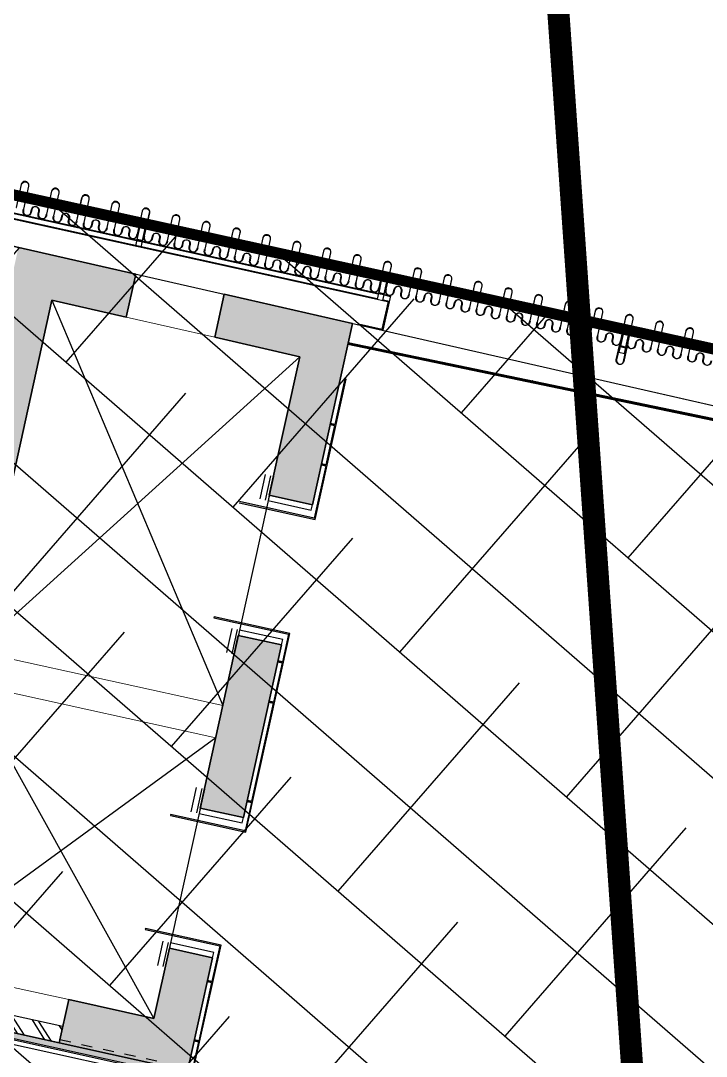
# Model space of a CAD drawing. Header units: millimetres. Extents: x 50357 to 985146, y 723188 to 1803594.
# Drawn here: x 834392.43 to 834398.63, y 820141.2 to 820150.57 of the extents above; entities that cross this region are included whole.
import ezdxf
from ezdxf.xclip import XClip

# ---------------------------------------------------------------- set-up
doc = ezdxf.new("R2010")
doc.units = ezdxf.units.MM
doc.header["$LTSCALE"] = 3
doc.header["$MEASUREMENT"] = 0
for name, pattern in [('DASHED', [19.05, 12.7, -6.35]), ('DASHED2', [0.375, 0.25, -0.125]), ('Grid Line', [22.225, 12.7, -3.175, 3.175, -3.175]), ('XXASB-PIW-ARC-DWG-1012-MWP-XXXX-WS3-XC$0$XXXXX-PIW-P-ASB_P34_DECK_ARC-XXX$0$Member Hidden', [4.5, 2.5, -2])]:
    doc.linetypes.add(name, pattern=pattern)
doc.layers.add('-Excluded area line', color=7, linetype='DASHED2', lineweight=40)
for name, color, linetype in [('-Section line', 7, 'Continuous'), ('00_Xref', 7, 'Continuous'), ('_ANCILIARY HATCH', 252, 'Continuous')]:
    doc.layers.add(name, color=color, linetype=linetype)
for name, color, linetype, lineweight, true_color in [('-Surrender Hatch in Pink', 7, 'Continuous', 40, 0xffc2c2), ('-Surrender line', 7, 'Continuous', 40, 0xff7575), ('XXASB-PIW-ARC-DWG-1012-MWP-XXXX-WS3-XC$0$XXXXX-PIW-P-ASB_P34_DECK_ARC-XXX$0$ADS060', 7, 'Continuous', 25, 0x6e6e6e), ('XXASB-PIW-ARC-DWG-1012-MWP-XXXX-WS3-XC$0$XXXXX-PIW-P-ASB_P34_DECK_ARC-XXX$0$ADS230_O', 7, 'Continuous', 25, 0x6e6e6e), ('XXASB-PIW-ARC-DWG-1012-MWP-XXXX-WS3-XC$0$XXXXX-PIW-P-ASB_P34_DECK_ARC-XXX$0$ADS280__', 7, 'Continuous', 13, 0x6e6e6e), ('XXASB-PIW-ARC-DWG-1012-MWP-XXXX-WS3-XC$0$XXXXX-PIW-P-ASB_P34_DECK_ARC-XXX$0$ADS280_BConcrete', 7, 'Continuous', 13, 0x6e6e6e), ('XXASB-PIW-ARC-DWG-1012-MWP-XXXX-WS3-XC$0$XXXXX-PIW-P-ASB_P34_DECK_ARC-XXX$0$ADS280_S', 7, 'Continuous', 35, 0x6e6e6e), ('XXASB-PIW-ARC-DWG-1012-MWP-XXXX-WS3-XC$0$XXXXX-PIW-P-ASB_P34_DECK_ARC-XXX$0$I-WALL', 7, 'Continuous', 25, 0x6e6e6e)]:
    doc.layers.add(name, color=color, linetype=linetype, lineweight=lineweight, true_color=true_color)
for name, color, linetype, true_color in [('WKD071__', 7, 'Continuous', 0x6e6e6e), ('XXASB-PIW-ARC-DWG-1012-MWP-XXXX-WS3-XC$0$XXXXX-PIW-P-ASB_P34_DECK_ARC-XXX$0$A-ALUM_CLADD', 7, 'Continuous', 0x6e6e6e), ('XXASB-PIW-ARC-DWG-1012-MWP-XXXX-WS3-XC$0$XXXXX-PIW-P-ASB_P34_DECK_ARC-XXX$0$A-ALUM_CLADD_S', 7, 'Continuous', 0x6e6e6e), ('XXASB-PIW-ARC-DWG-1012-MWP-XXXX-WS3-XC$0$XXXXX-PIW-P-ASB_P34_DECK_ARC-XXX$0$A-FLOR-HRAL', 7, 'Continuous', 0x6e6e6e), ('XXASB-PIW-ARC-DWG-1012-MWP-XXXX-WS3-XC$0$XXXXX-PIW-P-ASB_P34_DECK_ARC-XXX$0$A-GENM', 7, 'Continuous', 0x6e6e6e), ('XXASB-PIW-ARC-DWG-1012-MWP-XXXX-WS3-XC$0$XXXXX-PIW-P-ASB_P34_DECK_ARC-XXX$0$A-WALL', 7, 'Continuous', 0x6e6e6e), ('XXASB-PIW-ARC-DWG-1012-MWP-XXXX-WS3-XC$0$XXXXX-PIW-P-ASB_P34_DECK_ARC-XXX$0$ADS060_1', 7, 'Continuous', 0x6e6e6e), ('XXASB-PIW-ARC-DWG-1012-MWP-XXXX-WS3-XC$0$XXXXX-PIW-P-ASB_P34_DECK_ARC-XXX$0$ADS280_R', 7, 'XXASB-PIW-ARC-DWG-1012-MWP-XXXX-WS3-XC$0$XXXXX-PIW-P-ASB_P34_DECK_ARC-XXX$0$Member Hidden', 0x6e6e6e)]:
    doc.layers.add(name, color=color, linetype=linetype, true_color=true_color)

# ---------------------------------------------------------------- blocks, each defined once
blk = doc.blocks.new('x-baseplan')
blk.add_lwpolyline([(834550.5505, 818213.8099), (834557.1707, 818119.1058), (834549.7388, 818118.5863), (834547.9798, 818143.7498), (834547.5808, 818143.722), (834547.5407, 818144.2956), (834539.9643, 818143.7659), (834540.0207, 818142.9597), (834532.4541, 818142.4509), (834523.9731, 818144.3196), (834526.2542, 818154.6723), (834539.4112, 818151.6754), (834539.6457, 818148.3218), (834547.2222, 818148.8514), (834547.1833, 818149.4081), (834547.5823, 818149.436), (834542.9962, 818215.0413), (834543.2207, 818215.057), (834550.326, 818213.7942), (834550.5505, 818213.8099)])
blk = doc.blocks.new('XXASB-PIW-ARC-DWG-1012-MWP-XXXX-WS3-XC$0$XXXXX-PIW-P-ASB_P34_DECK_ARC-XXX$0$LFT_door_para - Lift Door 2200H x 1100W CLEAR-2646284-P34 STAIR AND LIFT TOWER AT BRIDGE DECK LEVEL')
at = {"layer": 'XXASB-PIW-ARC-DWG-1012-MWP-XXXX-WS3-XC$0$XXXXX-PIW-P-ASB_P34_DECK_ARC-XXX$0$A-GENM'}
for p, q in [((-446.1, 200), (-446.1, -200)), ((-396.1, 200), (-446.1, 200)), ((-396.1, -200), (-396.1, 200)), ((853.9, 200), (803.9, 200)), ((803.9, 200), (803.9, -200)), ((853.9, -200), (853.9, 200)), ((-621.1, -200), (1028.9, -200)), ((-396.1, -222.5), (-621.1, -222.5)), ((-396.1, -272.5), (-621.1, -272.5)), ((-446.1, -200), (-396.1, -200)), ((803.9, -200), (853.9, -200)), ((803.9, -222.5), (1028.9, -222.5)), ((803.9, -272.5), (1028.9, -272.5))]:
    blk.add_line(p, q, dxfattribs=at)
blk = doc.blocks.new('XXASB-PIW-ARC-DWG-1012-MWP-XXXX-WS3-XC$0$XXXXX-PIW-P-ASB_P34_DECK_ARC-XXX$0$Railing - Sabco_Joint-V1-P34 STAIR AND LIFT TOWER AT BRIDGE DECK LEVEL')
at = {"layer": 'XXASB-PIW-ARC-DWG-1012-MWP-XXXX-WS3-XC$0$XXXXX-PIW-P-ASB_P34_DECK_ARC-XXX$0$A-FLOR-HRAL'}
for p, q in [((-8.8, 0.5), (-7.8, 0.5)), ((-8.8, 0.5), (-8.8, -0.5)), ((-7.8, 0.5), (-1.5, 0.5)), ((-7.8, -0.5), (-7.8, 0.5)), ((-1.5, -0.5), (-1.5, 0.5)), ((1.5, 0.5), (7.8, 0.5)), ((1.5, 0.5), (1.5, -0.5)), ((7.8, 0.5), (8.8, 0.5)), ((7.8, 0.5), (7.8, -0.5)), ((8.8, 0.5), (8.8, -0.5)), ((-7.8, -0.5), (-8.8, -0.5)), ((-1.5, -0.5), (-7.8, -0.5)), ((7.8, -0.5), (1.5, -0.5)), ((8.8, -0.5), (7.8, -0.5))]:
    blk.add_line(p, q, dxfattribs=at)
blk = doc.blocks.new('XXASB-PIW-ARC-DWG-1012-MWP-XXXX-WS3-XC$0$XXXXX-PIW-P-ASB_P34_DECK_ARC-XXX$0$Railing - Railing-2740873-P34 STAIR AND LIFT TOWER AT BRIDGE DECK LEVEL')
at = {"layer": 'XXASB-PIW-ARC-DWG-1012-MWP-XXXX-WS3-XC$0$XXXXX-PIW-P-ASB_P34_DECK_ARC-XXX$0$A-FLOR-HRAL'}
for p, q in [((-686505.4, 107936.4), (-682576.8, 106838)), ((-686505.1, 107937.4), (-682576.5, 106838.9)), ((-686503.4, 107943.4), (-682574.8, 106845)), ((-686503.4, 107943.4), (-682574.8, 106845)), ((-686502.5, 107946.3), (-682574, 106847.9)), ((-686502.5, 107946.3), (-682574, 106847.9)), ((-686500.8, 107952.3), (-682572.3, 106853.9)), ((-686500.5, 107953.2), (-682572.1, 106854.8)), ((-682576.5, 106838.9), (-682576.8, 106838)), ((-682574.8, 106845), (-682576.5, 106838.9)), ((-682574, 106847.9), (-682574.8, 106845)), ((-682572.3, 106853.9), (-682574, 106847.9)), ((-682572.1, 106854.8), (-682572.3, 106853.9))]:
    blk.add_line(p, q, dxfattribs=at)
at = {"rotation": 254.378845883728}
for p in [(-686016.2, 107808.7), (-684860.5, 107485.6), (-683704.8, 107162.5)]:
    blk.add_blockref('XXASB-PIW-ARC-DWG-1012-MWP-XXXX-WS3-XC$0$XXXXX-PIW-P-ASB_P34_DECK_ARC-XXX$0$Railing - Sabco_Joint-V1-P34 STAIR AND LIFT TOWER AT BRIDGE DECK LEVEL', p, dxfattribs=at)
blk = doc.blocks.new('XXASB-PIW-ARC-DWG-1012-MWP-XXXX-WS3-XC$0$XXXXX-PIW-P-ASB_P34_DECK_ARC-XXX$0$A$C28FF3B3D')
at = {"layer": 'XXASB-PIW-ARC-DWG-1012-MWP-XXXX-WS3-XC$0$XXXXX-PIW-P-ASB_P34_DECK_ARC-XXX$0$A-ALUM_CLADD'}
for p, q in [((303.5, -11552.8), (303.5, -11555.8)), ((303.5, -11619.8), (303.5, -11622.8)), ((303.5, -11832.8), (303.5, -11835.8)), ((303.5, -11899.8), (303.5, -11902.8))]:
    blk.add_line(p, q, dxfattribs=at)
at = {"layer": 'XXASB-PIW-ARC-DWG-1012-MWP-XXXX-WS3-XC$0$XXXXX-PIW-P-ASB_P34_DECK_ARC-XXX$0$A-ALUM_CLADD', "flags": 128}
for points in [[(306.5, -5675.8), (520, -5675.8, -1), (520, -5739.8), (306.5, -5739.8), (306.5, -5742.8), (520, -5742.8, 1), (520, -5672.8), (306.5, -5672.8)], [(303.5, -5955.8), (293, -5955.8, -1), (293, -5879.8), (320, -5879.8, 1), (320, -5815.8), (293, -5815.8, -1), (293, -5739.8), (303.5, -5739.8), (303.5, -5742.8), (293, -5742.8, 1), (293, -5812.8), (320, -5812.8, -1), (320, -5882.8), (293, -5882.8, 1), (293, -5952.8), (303.5, -5952.8)], [(306.5, -5955.8), (520, -5955.8, -1), (520, -6019.8), (306.5, -6019.8), (306.5, -6022.8), (520, -6022.8, 1), (520, -5952.8), (306.5, -5952.8)], [(303.5, -6235.8), (293, -6235.8, -1), (293, -6159.8), (320, -6159.8, 1), (320, -6095.8), (293, -6095.8, -1), (293, -6019.8), (303.5, -6019.8), (303.5, -6022.8), (293, -6022.8, 1), (293, -6092.8), (320, -6092.8, -1), (320, -6162.8), (293, -6162.8, 1), (293, -6232.8), (303.5, -6232.8)], [(306.5, -6235.8), (520, -6235.8, -1), (520, -6299.8), (306.5, -6299.8), (306.5, -6302.8), (520, -6302.8, 1), (520, -6232.8), (306.5, -6232.8)], [(303.5, -6515.8), (293, -6515.8, -1), (293, -6439.8), (320, -6439.8, 1), (320, -6375.8), (293, -6375.8, -1), (293, -6299.8), (303.5, -6299.8), (303.5, -6302.8), (293, -6302.8, 1), (293, -6372.8), (320, -6372.8, -1), (320, -6442.8), (293, -6442.8, 1), (293, -6512.8), (303.5, -6512.8)], [(306.5, -6515.8), (520, -6515.8, -1), (520, -6579.8), (306.5, -6579.8), (306.5, -6582.8), (520, -6582.8, 1), (520, -6512.8), (306.5, -6512.8)], [(303.5, -6795.8), (293, -6795.8, -1), (293, -6719.8), (320, -6719.8, 1), (320, -6655.8), (293, -6655.8, -1), (293, -6579.8), (303.5, -6579.8), (303.5, -6582.8), (293, -6582.8, 1), (293, -6652.8), (320, -6652.8, -1), (320, -6722.8), (293, -6722.8, 1), (293, -6792.8), (303.5, -6792.8)], [(306.5, -6795.8), (520, -6795.8, -1), (520, -6859.8), (306.5, -6859.8), (306.5, -6862.8), (520, -6862.8, 1), (520, -6792.8), (306.5, -6792.8)], [(303.5, -7075.8), (293, -7075.8, -1), (293, -6999.8), (320, -6999.8, 1), (320, -6935.8), (293, -6935.8, -1), (293, -6859.8), (303.5, -6859.8), (303.5, -6862.8), (293, -6862.8, 1), (293, -6932.8), (320, -6932.8, -1), (320, -7002.8), (293, -7002.8, 1), (293, -7072.8), (303.5, -7072.8)], [(306.5, -7075.8), (520, -7075.8, -1), (520, -7139.8), (306.5, -7139.8), (306.5, -7142.8), (520, -7142.8, 1), (520, -7072.8), (306.5, -7072.8)], [(303.5, -7355.8), (293, -7355.8, -1), (293, -7279.8), (320, -7279.8, 1), (320, -7215.8), (293, -7215.8, -1), (293, -7139.8), (303.5, -7139.8), (303.5, -7142.8), (293, -7142.8, 1), (293, -7212.8), (320, -7212.8, -1), (320, -7282.8), (293, -7282.8, 1), (293, -7352.8), (303.5, -7352.8)], [(306.5, -7355.8), (520, -7355.8, -1), (520, -7419.8), (306.5, -7419.8), (306.5, -7422.8), (520, -7422.8, 1), (520, -7352.8), (306.5, -7352.8)], [(303.5, -7635.8), (293, -7635.8, -1), (293, -7559.8), (320, -7559.8, 1), (320, -7495.8), (293, -7495.8, -1), (293, -7419.8), (303.5, -7419.8), (303.5, -7422.8), (293, -7422.8, 1), (293, -7492.8), (320, -7492.8, -1), (320, -7562.8), (293, -7562.8, 1), (293, -7632.8), (303.5, -7632.8)], [(306.5, -7635.8), (520, -7635.8, -1), (520, -7699.8), (306.5, -7699.8), (306.5, -7702.8), (520, -7702.8, 1), (520, -7632.8), (306.5, -7632.8)], [(303.5, -7915.8), (293, -7915.8, -1), (293, -7839.8), (320, -7839.8, 1), (320, -7775.8), (293, -7775.8, -1), (293, -7699.8), (303.5, -7699.8), (303.5, -7702.8), (293, -7702.8, 1), (293, -7772.8), (320, -7772.8, -1), (320, -7842.8), (293, -7842.8, 1), (293, -7912.8), (303.5, -7912.8)], [(306.5, -7915.8), (520, -7915.8, -1), (520, -7979.8), (306.5, -7979.8), (306.5, -7982.8), (520, -7982.8, 1), (520, -7912.8), (306.5, -7912.8)], [(303.5, -8195.8), (293, -8195.8, -1), (293, -8119.8), (320, -8119.8, 1), (320, -8055.8), (293, -8055.8, -1), (293, -7979.8), (303.5, -7979.8), (303.5, -7982.8), (293, -7982.8, 1), (293, -8052.8), (320, -8052.8, -1), (320, -8122.8), (293, -8122.8, 1), (293, -8192.8), (303.5, -8192.8)], [(306.5, -8195.8), (520, -8195.8, -1), (520, -8259.8), (306.5, -8259.8), (306.5, -8262.8), (520, -8262.8, 1), (520, -8192.8), (306.5, -8192.8)], [(303.5, -8475.8), (293, -8475.8, -1), (293, -8399.8), (320, -8399.8, 1), (320, -8335.8), (293, -8335.8, -1), (293, -8259.8), (303.5, -8259.8), (303.5, -8262.8), (293, -8262.8, 1), (293, -8332.8), (320, -8332.8, -1), (320, -8402.8), (293, -8402.8, 1), (293, -8472.8), (303.5, -8472.8)], [(306.5, -8475.8), (520, -8475.8, -1), (520, -8539.8), (306.5, -8539.8), (306.5, -8542.8), (520, -8542.8, 1), (520, -8472.8), (306.5, -8472.8)], [(303.5, -8755.8), (293, -8755.8, -1), (293, -8679.8), (320, -8679.8, 1), (320, -8615.8), (293, -8615.8, -1), (293, -8539.8), (303.5, -8539.8), (303.5, -8542.8), (293, -8542.8, 1), (293, -8612.8), (320, -8612.8, -1), (320, -8682.8), (293, -8682.8, 1), (293, -8752.8), (303.5, -8752.8)], [(306.5, -8755.8), (520, -8755.8, -1), (520, -8819.8), (306.5, -8819.8), (306.5, -8822.8), (520, -8822.8, 1), (520, -8752.8), (306.5, -8752.8)], [(303.5, -9035.8), (293, -9035.8, -1), (293, -8959.8), (320, -8959.8, 1), (320, -8895.8), (293, -8895.8, -1), (293, -8819.8), (303.5, -8819.8), (303.5, -8822.8), (293, -8822.8, 1), (293, -8892.8), (320, -8892.8, -1), (320, -8962.8), (293, -8962.8, 1), (293, -9032.8), (303.5, -9032.8)], [(306.5, -9035.8), (520, -9035.8, -1), (520, -9099.8), (306.5, -9099.8), (306.5, -9102.8), (520, -9102.8, 1), (520, -9032.8), (306.5, -9032.8)], [(303.5, -9315.8), (293, -9315.8, -1), (293, -9239.8), (320, -9239.8, 1), (320, -9175.8), (293, -9175.8, -1), (293, -9099.8), (303.5, -9099.8), (303.5, -9102.8), (293, -9102.8, 1), (293, -9172.8), (320, -9172.8, -1), (320, -9242.8), (293, -9242.8, 1), (293, -9312.8), (303.5, -9312.8)], [(306.5, -9315.8), (520, -9315.8, -1), (520, -9379.8), (306.5, -9379.8), (306.5, -9382.8), (520, -9382.8, 1), (520, -9312.8), (306.5, -9312.8)], [(303.5, -9595.8), (293, -9595.8, -1), (293, -9519.8), (320, -9519.8, 1), (320, -9455.8), (293, -9455.8, -1), (293, -9379.8), (303.5, -9379.8), (303.5, -9382.8), (293, -9382.8, 1), (293, -9452.8), (320, -9452.8, -1), (320, -9522.8), (293, -9522.8, 1), (293, -9592.8), (303.5, -9592.8)], [(306.5, -9595.8), (520, -9595.8, -1), (520, -9659.8), (306.5, -9659.8), (306.5, -9662.8), (520, -9662.8, 1), (520, -9592.8), (306.5, -9592.8)], [(303.5, -9875.8), (293, -9875.8, -1), (293, -9799.8), (320, -9799.8, 1), (320, -9735.8), (293, -9735.8, -1), (293, -9659.8), (303.5, -9659.8), (303.5, -9662.8), (293, -9662.8, 1), (293, -9732.8), (320, -9732.8, -1), (320, -9802.8), (293, -9802.8, 1), (293, -9872.8), (303.5, -9872.8)], [(306.5, -9875.8), (520, -9875.8, -1), (520, -9939.8), (306.5, -9939.8), (306.5, -9942.8), (520, -9942.8, 1), (520, -9872.8), (306.5, -9872.8)], [(303.5, -10155.8), (293, -10155.8, -1), (293, -10079.8), (320, -10079.8, 1), (320, -10015.8), (293, -10015.8, -1), (293, -9939.8), (303.5, -9939.8), (303.5, -9942.8), (293, -9942.8, 1), (293, -10012.8), (320, -10012.8, -1), (320, -10082.8), (293, -10082.8, 1), (293, -10152.8), (303.5, -10152.8)], [(303.5, -10435.8), (293, -10435.8, -1), (293, -10359.8), (320, -10359.8, 1), (320, -10295.8), (293, -10295.8, -1), (293, -10219.8), (303.5, -10219.8), (303.5, -10222.8), (293, -10222.8, 1), (293, -10292.8), (320, -10292.8, -1), (320, -10362.8), (293, -10362.8, 1), (293, -10432.8), (303.5, -10432.8)], [(306.5, -10155.8), (520, -10155.8, -1), (520, -10219.8), (306.5, -10219.8), (306.5, -10222.8), (520, -10222.8, 1), (520, -10152.8), (306.5, -10152.8)], [(303.5, -10715.8), (293, -10715.8, -1), (293, -10639.8), (320, -10639.8, 1), (320, -10575.8), (293, -10575.8, -1), (293, -10499.8), (303.5, -10499.8), (303.5, -10502.8), (293, -10502.8, 1), (293, -10572.8), (320, -10572.8, -1), (320, -10642.8), (293, -10642.8, 1), (293, -10712.8), (303.5, -10712.8)], [(306.5, -10435.8), (520, -10435.8, -1), (520, -10499.8), (306.5, -10499.8), (306.5, -10502.8), (520, -10502.8, 1), (520, -10432.8), (306.5, -10432.8)], [(303.5, -10995.8), (293, -10995.8, -1), (293, -10919.8), (320, -10919.8, 1), (320, -10855.8), (293, -10855.8, -1), (293, -10779.8), (303.5, -10779.8), (303.5, -10782.8), (293, -10782.8, 1), (293, -10852.8), (320, -10852.8, -1), (320, -10922.8), (293, -10922.8, 1), (293, -10992.8), (303.5, -10992.8)], [(306.5, -10715.8), (520, -10715.8, -1), (520, -10779.8), (306.5, -10779.8), (306.5, -10782.8), (520, -10782.8, 1), (520, -10712.8), (306.5, -10712.8)], [(303.5, -11275.8), (293, -11275.8, -1), (293, -11199.8), (320, -11199.8, 1), (320, -11135.8), (293, -11135.8, -1), (293, -11059.8), (303.5, -11059.8), (303.5, -11062.8), (293, -11062.8, 1), (293, -11132.8), (320, -11132.8, -1), (320, -11202.8), (293, -11202.8, 1), (293, -11272.8), (303.5, -11272.8)], [(306.5, -10995.8), (520, -10995.8, -1), (520, -11059.8), (306.5, -11059.8), (306.5, -11062.8), (520, -11062.8, 1), (520, -10992.8), (306.5, -10992.8)], [(275.2, -11275.8), (128, -11275.8, 1), (128, -11339.8), (275.2, -11339.8), (275.2, -11342.8), (128, -11342.8, -1), (128, -11272.8), (275.2, -11272.8)], [(306.5, -11275.8), (520, -11275.8, -1), (520, -11339.8), (306.5, -11339.8), (306.5, -11342.8), (520, -11342.8, 1), (520, -11272.8), (306.5, -11272.8)], [(306.5, -11555.8), (520, -11555.8, -1), (520, -11619.8), (306.5, -11619.8), (306.5, -11622.8), (520, -11622.8, 1), (520, -11552.8), (306.5, -11552.8)], [(306.5, -11835.8), (520, -11835.8, -1), (520, -11899.8), (306.5, -11899.8), (306.5, -11902.8), (520, -11902.8, 1), (520, -11832.8), (306.5, -11832.8)]]:
    blk.add_lwpolyline(points, format="xyb", close=True, dxfattribs=at)
for points in [[(303.5, -11555.8), (293, -11555.8, -1), (293, -11479.8), (320, -11479.8, 1), (320, -11415.8), (293, -11415.8, -1), (293, -11339.8), (303.5, -11339.8), (303.5, -11342.8), (293, -11342.8, 1), (293, -11412.8), (320, -11412.8, -1), (320, -11482.8), (293, -11482.8, 1), (293, -11552.8), (303.5, -11552.8)], [(303.5, -11835.8), (293, -11835.8, -1), (293, -11759.8), (320, -11759.8, 1), (320, -11695.8), (293, -11695.8, -1), (293, -11619.8), (303.5, -11619.8)], [(303.5, -11622.8), (293, -11622.8, 1), (293, -11692.8), (320, -11692.8, -1), (320, -11762.8), (293, -11762.8, 1), (293, -11832.8), (303.5, -11832.8)], [(303.5, -12115.8), (293, -12115.8, -1), (293, -12039.8), (320, -12039.8, 1), (320, -11975.8), (293, -11975.8, -1), (293, -11899.8), (303.5, -11899.8)], [(303.5, -11902.8), (293, -11902.8, 1), (293, -11972.8), (320, -11972.8, -1), (320, -12042.8), (293, -12042.8, 1), (293, -12112.8), (303.5, -12112.8)]]:
    blk.add_lwpolyline(points, format="xyb", dxfattribs=at)
at = {"layer": 'XXASB-PIW-ARC-DWG-1012-MWP-XXXX-WS3-XC$0$XXXXX-PIW-P-ASB_P34_DECK_ARC-XXX$0$A-ALUM_CLADD_S'}
for p, q in [((200, 0), (200, -9040.8)), ((205, 0), (205, -9040.8)), ((250, 0), (250, -9040.8)), ((255, 0), (255, -9040.8)), ((250, -6854.8), (250, -6800.8)), ((200, -9094.8), (200, -9153.8)), ((205, -9094.8), (205, -9153.8)), ((250, -9094.8), (250, -9040.8)), ((250, -9094.8), (250, -9153.8)), ((255, -9094.8), (255, -9153.8)), ((250, -11334.8), (250, -11280.8))]:
    blk.add_line(p, q, dxfattribs=at)
at = {"layer": 'XXASB-PIW-ARC-DWG-1012-MWP-XXXX-WS3-XC$0$XXXXX-PIW-P-ASB_P34_DECK_ARC-XXX$0$A-ALUM_CLADD_S', "flags": 128}
for points in [[(255, -6800.8), (200, -6800.8), (200, -6854.8), (255, -6854.8)], [(375, -6854.8), (375, -6800.8), (255, -6800.8), (255, -6854.8), (375, -6854.8), (375, -6854.8)], [(370, -6849.8), (260, -6849.8), (260, -6805.8), (370, -6805.8), (370, -6849.8)], [(255, -9040.8), (200, -9040.8), (200, -9094.8), (255, -9094.8)], [(375, -9094.8), (375, -9040.8), (255, -9040.8), (255, -9094.8), (375, -9094.8), (375, -9094.8)], [(370, -9089.8), (260, -9089.8), (260, -9045.8), (370, -9045.8), (370, -9089.8)], [(255, -11280.8), (200, -11280.8), (200, -11334.8), (255, -11334.8)], [(375, -11334.8), (375, -11280.8), (255, -11280.8), (255, -11334.8), (375, -11334.8), (375, -11334.8)], [(370, -11329.8), (260, -11329.8), (260, -11285.8), (370, -11285.8), (370, -11329.8)]]:
    blk.add_lwpolyline(points, dxfattribs=at)
at = {"layer": 'XXASB-PIW-ARC-DWG-1012-MWP-XXXX-WS3-XC$0$XXXXX-PIW-P-ASB_P34_DECK_ARC-XXX$0$A-ALUM_CLADD_S'}
blk.add_lwpolyline([(255, -9153.8), (-64.7, -9153.8), (-63.1, -8925.8), (-55.1, -8925.8), (-56.7, -9145.8), (200, -9145.8)], dxfattribs=at)
blk = doc.blocks.new('XXASB-PIW-ARC-DWG-1012-MWP-XXXX-WS3-XC$0$XXXXX-PIW-P-ASB_P34_DECK_ARC-XXX')
at = {"layer": 'XXASB-PIW-ARC-DWG-1012-MWP-XXXX-WS3-XC$0$XXXXX-PIW-P-ASB_P34_DECK_ARC-XXX$0$ADS060'}
for points in [[(834532857, 818152758.2), (834531794.2, 818153000.2), (834531880.9, 818153390.7), (834532943.1, 818153148.8)], [(834530860.5, 818146903.9), (834530469.9, 818146990), (834531794.2, 818153000.4), (834532184.2, 818152911.4), (834532144.4, 818152730.8)], [(834534426.8, 818152400.6), (834534041.6, 818152489.1), (834533656.5, 818152576.1), (834533742.6, 818152966.7), (834534512.9, 818152791.2)]]:
    blk.add_hatch(color=256, dxfattribs=at).paths.add_polyline_path(points)
at = {"layer": 'XXASB-PIW-ARC-DWG-1012-MWP-XXXX-WS3-XC$0$XXXXX-PIW-P-ASB_P34_DECK_ARC-XXX$0$ADS060', "extrusion": (-1.83526e-18, -8.32916e-18, -1)}
blk.add_hatch(color=256, dxfattribs=at).paths.add_polyline_path([(-834534541, 818151059.8), (-834534701.1, 818151786.5), (-834534703.3, 818151796.3), (-834534902.9, 818152702.4), (-834534512.9, 818152791.2), (-834534150.4, 818151145.9)])
at = {"layer": 'XXASB-PIW-ARC-DWG-1012-MWP-XXXX-WS3-XC$0$XXXXX-PIW-P-ASB_P34_DECK_ARC-XXX$0$ADS060'}
for points in [[(834534845, 818152197.6), (834534835.2, 818152199.8), (834534557.5, 818150939.4), (834534567.3, 818150937.3), (834534832, 818152138.6)], [(834534744.3, 818151787.2), (834534703.3, 818151796.3), (834534701.1, 818151786.5), (834534742.2, 818151777.4)], [(834534663.7, 818151421.4), (834534622.6, 818151430.4), (834534620.5, 818151420.6), (834534661.5, 818151411.6)], [(834534567.3, 818150937.3), (834533881.6, 818151088.3), (834533879.4, 818151078.6), (834534565.1, 818150927.5)], [(834534326.3, 818149897.8), (834533652, 818150046.3), (834533649.8, 818150036.6), (834534324.2, 818149888)], [(834533951.3, 818148383.5), (834534261.2, 818149790.2), (834533870.6, 818149876.3), (834533526.3, 818148313.8), (834533917, 818148227.7), (834533949.1, 818148373.7)], [(834534336.1, 818149895.6), (834534326.3, 818149897.8), (834533929.7, 818148097.9), (834533939.5, 818148095.8), (834534306.5, 818149761.4)], [(834534269.3, 818149639.1), (834534229.9, 818149647.8), (834534227.7, 818149638), (834534267.2, 818149629.3)], [(834534186.6, 818149263.5), (834534188.7, 818149273.2), (834534149.2, 818149281.9), (834534147.1, 818149272.2)], [(834533990.7, 818148374.8), (834533951.3, 818148383.5), (834533949.1, 818148373.7), (834533988.6, 818148365)], [(834533931.9, 818148107.7), (834533257.6, 818148256.3), (834533255.4, 818148246.5), (834533929.7, 818148097.9)], [(834533704.1, 818147076.1), (834533030.2, 818147224.5), (834533028.1, 818147214.8), (834533701.9, 818147066.3)], [(834533591.9, 818146752.6), (834533637.2, 818146958.2), (834533246.6, 818147044.2), (834533106.6, 818146409), (834533497.3, 818146322.9), (834533589.8, 818146742.8)], [(834533713.8, 818147073.9), (834533704.1, 818147076.1), (834533441.6, 818145884.6), (834533451.3, 818145882.5)], [(834533630.9, 818146744), (834533591.9, 818146752.6), (834533589.8, 818146742.8), (834533628.8, 818146734.3)], [(834533497.3, 818146322.9), (834532335.2, 818146579), (834532249.1, 818146188.3), (834533411.2, 818145932.3), (834533473.6, 818146215.5)], [(834533512.6, 818146206.9), (834533473.6, 818146215.5), (834533471.4, 818146205.7), (834533510.4, 818146197.1)]]:
    blk.add_hatch(color=256, dxfattribs=at).paths.add_polyline_path(points, flags=0)
h = blk.add_hatch(dxfattribs=at)
h.set_pattern_fill('FP_2', color=256, angle=77.57394, style=0, pattern_type=2)
h.set_pattern_definition([(122.573937, (835227065.08, 818090920.44), (-149.831595, -95.7253), []), (122.573937, (835226879.04, 818090961.43), (-149.831595, -95.7253), [])])
h.paths.add_polyline_path([(834532249.1, 818146188.3), (834532281.4, 818146334.8), (834531480.5, 818146511.3), (834531448.3, 818146364.8)], flags=0)
at = {"layer": 'XXASB-PIW-ARC-DWG-1012-MWP-XXXX-WS3-XC$0$XXXXX-PIW-P-ASB_P34_DECK_ARC-XXX$0$ADS060_1'}
blk.add_hatch(color=256, dxfattribs=at).paths.add_polyline_path([(834533435.6, 818145926.9), (834530335, 818146610.1), (834530324.2, 818146561.3), (834533424.8, 818145878.1)], flags=0)
at = {"layer": 'XXASB-PIW-ARC-DWG-1012-MWP-XXXX-WS3-XC$0$XXXXX-PIW-P-ASB_P34_DECK_ARC-XXX$0$A-FLOR-HRAL'}
for p, q in [((834533276.3, 818145854.5), (834527548.6, 818147116.5)), ((834533284.9, 818145893.6), (834527557.2, 818147155.6))]:
    blk.add_line(p, q, dxfattribs=at)
at = {"layer": 'XXASB-PIW-ARC-DWG-1012-MWP-XXXX-WS3-XC$0$XXXXX-PIW-P-ASB_P34_DECK_ARC-XXX$0$A-WALL'}
for p, q in [((834534703.3, 818151796.3), (834534701.1, 818151786.5)), ((834534229.9, 818149647.8), (834534227.7, 818149638)), ((834534149.2, 818149281.9), (834534147.1, 818149272.2)), ((834533951.3, 818148383.5), (834533949.1, 818148373.7)), ((834533591.9, 818146752.6), (834533589.8, 818146742.8)), ((834533471.4, 818146205.7), (834533473.6, 818146215.5)), ((834533473.6, 818146215.5), (834533471.4, 818146205.7))]:
    blk.add_line(p, q, dxfattribs=at)
at = {"layer": 'XXASB-PIW-ARC-DWG-1012-MWP-XXXX-WS3-XC$0$XXXXX-PIW-P-ASB_P34_DECK_ARC-XXX$0$ADS060_1'}
for p, q in [((834530324.2, 818146561.3), (834533424.8, 818145878.1)), ((834533435.6, 818145926.9), (834530383.8, 818146599.3))]:
    blk.add_line(p, q, dxfattribs=at)
at = {"layer": 'XXASB-PIW-ARC-DWG-1012-MWP-XXXX-WS3-XC$0$XXXXX-PIW-P-ASB_P34_DECK_ARC-XXX$0$ADS230_O'}
for p, q in [((834532184.2, 818152911.4), (834533730.8, 818149241.5)), ((834531484.6, 818149736.5), (834534426.8, 818152400.6)), ((834531420.1, 818149443.5), (834533106.6, 818146409)), ((834533666.2, 818148948.6), (834530860.5, 818146903.9))]:
    blk.add_line(p, q, dxfattribs=at)
at = {"layer": 'XXASB-PIW-ARC-DWG-1012-MWP-XXXX-WS3-XC$0$XXXXX-PIW-P-ASB_P34_DECK_ARC-XXX$0$ADS280__'}
blk.add_line((834538901.8, 818151791.6), (834534902.9, 818152702.4), dxfattribs=at)
for points in [[(834532943.1, 818153148.8), (834533742.6, 818152966.7)], [(834533656.5, 818152576.1), (834532857, 818152758.2)]]:
    blk.add_lwpolyline(points, dxfattribs=at)
at = {"layer": 'XXASB-PIW-ARC-DWG-1012-MWP-XXXX-WS3-XC$0$XXXXX-PIW-P-ASB_P34_DECK_ARC-XXX$0$ADS280_BConcrete'}
for p, q in [((834533730.8, 818149241.5), (834531484.6, 818149736.5)), ((834531420.1, 818149443.5), (834533666.2, 818148948.6)), ((834532335.2, 818146579), (834531534.3, 818146755.4))]:
    blk.add_line(p, q, dxfattribs=at)
at = {"layer": 'XXASB-PIW-ARC-DWG-1012-MWP-XXXX-WS3-XC$0$XXXXX-PIW-P-ASB_P34_DECK_ARC-XXX$0$ADS280_R'}
blk.add_line((834532255.6, 818146217.6), (834533417.6, 818145961.6), dxfattribs=at)
at = {"layer": 'XXASB-PIW-ARC-DWG-1012-MWP-XXXX-WS3-XC$0$XXXXX-PIW-P-ASB_P34_DECK_ARC-XXX$0$ADS280_S'}
for p, q in [((834532943.1, 818153148.8), (834531301.2, 818153522.8)), ((834532857, 818152758.2), (834532943.1, 818153148.8)), ((834530860.5, 818146903.9), (834532184.2, 818152911.4)), ((834532184.2, 818152911.4), (834532857, 818152758.2)), ((834533742.6, 818152966.7), (834533656.5, 818152576.1)), ((834534902.9, 818152702.4), (834533742.6, 818152966.7)), ((834534541, 818151059.8), (834534902.9, 818152702.4)), ((834533656.5, 818152576.1), (834534426.8, 818152400.6)), ((834534426.8, 818152400.6), (834534150.4, 818151145.9)), ((834534541, 818151059.8), (834534150.4, 818151145.9)), ((834533870.6, 818149876.3), (834533526.3, 818148313.8)), ((834534261.2, 818149790.2), (834533870.6, 818149876.3)), ((834533917, 818148227.7), (834534261.2, 818149790.2)), ((834533917, 818148227.7), (834533526.3, 818148313.8)), ((834533246.6, 818147044.2), (834533106.6, 818146409)), ((834533637.2, 818146958.2), (834533246.6, 818147044.2)), ((834533411.2, 818145932.3), (834533637.2, 818146958.2)), ((834532335.2, 818146579), (834532249.1, 818146188.3)), ((834533106.6, 818146409), (834532335.2, 818146579)), ((834532249.1, 818146188.3), (834533411.2, 818145932.3))]:
    blk.add_line(p, q, dxfattribs=at)
at = {"layer": 'XXASB-PIW-ARC-DWG-1012-MWP-XXXX-WS3-XC$0$XXXXX-PIW-P-ASB_P34_DECK_ARC-XXX$0$I-WALL'}
for p, q in [((834534565.1, 818150927.5), (834534845, 818152197.6)), ((834534835.2, 818152199.8), (834534744.3, 818151787.2)), ((834534845, 818152197.6), (834534835.2, 818152199.8)), ((834534742.2, 818151777.4), (834534663.7, 818151421.4)), ((834534701.1, 818151786.5), (834534742.2, 818151777.4)), ((834534744.3, 818151787.2), (834534703.3, 818151796.3)), ((834534661.5, 818151411.6), (834534557.5, 818150939.4)), ((834534620.5, 818151420.6), (834534661.5, 818151411.6)), ((834534663.7, 818151421.4), (834534622.6, 818151430.4)), ((834533879.4, 818151078.6), (834534565.1, 818150927.5)), ((834534557.5, 818150939.4), (834533881.6, 818151088.3)), ((834533652, 818150046.3), (834533649.8, 818150036.6)), ((834533649.8, 818150036.6), (834534324.2, 818149888)), ((834534336.1, 818149895.6), (834533652, 818150046.3)), ((834533939.5, 818148095.8), (834534336.1, 818149895.6)), ((834534324.2, 818149888), (834534269.3, 818149639.1)), ((834534267.2, 818149629.3), (834534188.7, 818149273.2)), ((834534227.7, 818149638), (834534267.2, 818149629.3)), ((834534269.3, 818149639.1), (834534229.9, 818149647.8)), ((834534186.6, 818149263.5), (834533990.7, 818148374.8)), ((834534147.1, 818149272.2), (834534186.6, 818149263.5)), ((834534188.7, 818149273.2), (834534149.2, 818149281.9)), ((834533988.6, 818148365), (834533931.9, 818148107.7)), ((834533949.1, 818148373.7), (834533988.6, 818148365)), ((834533990.7, 818148374.8), (834533951.3, 818148383.5)), ((834533257.6, 818148256.3), (834533255.4, 818148246.5)), ((834533255.4, 818148246.5), (834533939.5, 818148095.8)), ((834533931.9, 818148107.7), (834533257.6, 818148256.3)), ((834533030.2, 818147224.5), (834533028.1, 818147214.8)), ((834533028.1, 818147214.8), (834533701.9, 818147066.3)), ((834533713.8, 818147073.9), (834533030.2, 818147224.5)), ((834533451.3, 818145882.5), (834533713.8, 818147073.9)), ((834533701.9, 818147066.3), (834533630.9, 818146744)), ((834533628.8, 818146734.3), (834533512.6, 818146206.9)), ((834533589.8, 818146742.8), (834533628.8, 818146734.3)), ((834533630.9, 818146744), (834533591.9, 818146752.6)), ((834532281.4, 818146334.8), (834531480.5, 818146511.3)), ((834531448.3, 818146364.8), (834532249.1, 818146188.3)), ((834533510.4, 818146197.1), (834533441.6, 818145884.6)), ((834533471.4, 818146205.7), (834533510.4, 818146197.1)), ((834533512.6, 818146206.9), (834533473.6, 818146215.5))]:
    blk.add_line(p, q, dxfattribs=at)
at = {"layer": 'XXASB-PIW-ARC-DWG-1012-MWP-XXXX-WS3-XC$0$XXXXX-PIW-P-ASB_P34_DECK_ARC-XXX$0$A-ALUM_CLADD', "rotation": 77.57393732135162}
blk.add_blockref('XXASB-PIW-ARC-DWG-1012-MWP-XXXX-WS3-XC$0$XXXXX-PIW-P-ASB_P34_DECK_ARC-XXX$0$A$C28FF3B3D', (834526254.2, 818154672.3), dxfattribs=at)
blk.add_blockref('XXASB-PIW-ARC-DWG-1012-MWP-XXXX-WS3-XC$0$XXXXX-PIW-P-ASB_P34_DECK_ARC-XXX$0$A$C28FF3B3D', (834526254.2, 818154672.3), dxfattribs=at)
at = {"layer": 'XXASB-PIW-ARC-DWG-1012-MWP-XXXX-WS3-XC$0$XXXXX-PIW-P-ASB_P34_DECK_ARC-XXX$0$A-FLOR-HRAL', "rotation": 3.850457068375146}
blk.add_blockref('XXASB-PIW-ARC-DWG-1012-MWP-XXXX-WS3-XC$0$XXXXX-PIW-P-ASB_P34_DECK_ARC-XXX$0$Railing - Railing-2740873-P34 STAIR AND LIFT TOWER AT BRIDGE DECK LEVEL', (835227065.1, 818090920.4), dxfattribs=at)
at = {"layer": 'XXASB-PIW-ARC-DWG-1012-MWP-XXXX-WS3-XC$0$XXXXX-PIW-P-ASB_P34_DECK_ARC-XXX$0$A-GENM', "rotation": 257.5739373140748}
for p in [(834534249.7, 818150667.2), (834533625.7, 818147835.1)]:
    blk.add_blockref('XXASB-PIW-ARC-DWG-1012-MWP-XXXX-WS3-XC$0$XXXXX-PIW-P-ASB_P34_DECK_ARC-XXX$0$LFT_door_para - Lift Door 2200H x 1100W CLEAR-2646284-P34 STAIR AND LIFT TOWER AT BRIDGE DECK LEVEL', p, dxfattribs=at)
blk = doc.blocks.new('XXASB-PIW-ARC-DWG-1012-MWP-XXXX-WS3-XC')
blk.add_blockref('XXASB-PIW-ARC-DWG-1012-MWP-XXXX-WS3-XC$0$XXXXX-PIW-P-ASB_P34_DECK_ARC-XXX', (0, 0))

msp = doc.modelspace()

# ---------------------------------------------------------------- hatches: boundary and pattern name
at = {"layer": '-Excluded area line'}
h = msp.add_hatch(dxfattribs=at)
h.set_pattern_fill('ANSI31', color=256)
h.set_pattern_definition([(45, (-139.47494, 1995.13076), (-0.088388347648, 0.088388347648), [])])
edge = h.paths.add_edge_path(flags=0)
edge.add_arc((834436.5268, 820041.2161), 0.5122, 0, 360)
edge = h.paths.add_edge_path(flags=17)
edge.add_line((834370.1796, 819898.3582), (834354.1764, 820127.3308))
edge.add_line((834354.1764, 820127.3308), (834355.7473, 820127.4406))
edge.add_line((834355.7473, 820127.4406), (834352.9692, 820167.1368))
edge.add_line((834352.9692, 820167.1368), (834351.3095, 820168.2318))
edge.add_line((834351.3095, 820168.2318), (834350.2016, 820184.0723))
edge.add_line((834350.2016, 820184.0723), (834350.2024, 820184.0729))
edge.add_arc((834337.5716, 820166.7457), 21.4422, 53.90525, 53.90955, ccw=False)
edge.add_line((834350.2037, 820184.0719), (834353.336, 820181.5063))
edge.add_line((834353.336, 820181.5063), (834358.2744, 820176.9438))
edge.add_arc((834422.1325, 820262.4089), 106.6872, 233.233545, 261.758005)
edge.add_line((834406.8385, 820156.8237), (834414.6807, 820155.7938))
edge.add_line((834414.6807, 820155.7938), (834431.0888, 820153.6391))
edge.add_line((834431.0888, 820153.6391), (834466.4887, 820152.6977))
edge.add_line((834466.4887, 820152.6977), (834466.489, 820152.6974))
edge.add_line((834466.489, 820152.6974), (834466.4918, 820152.6976))
edge.add_line((834466.4918, 820152.6976), (834490.6781, 820153.5131))
edge.add_line((834490.6781, 820153.5131), (834493.6229, 820153.7196))
edge.add_line((834493.6229, 820153.7196), (834497.3389, 820100.6412))
edge.add_line((834497.3389, 820100.6412), (834503.3242, 820101.0602))
edge.add_line((834503.3242, 820101.0602), (834506.8161, 820051.1823))
edge.add_line((834506.8161, 820051.1823), (834500.8302, 820050.7633))
edge.add_line((834500.8302, 820050.7633), (834503.924, 820006.5714))
edge.add_line((834503.924, 820006.5714), (834501.6802, 820006.4143))
edge.add_line((834501.6802, 820006.4143), (834503.9259, 819974.3285))
edge.add_line((834503.9259, 819974.3285), (834504.6981, 819962.9897))
edge.add_line((834504.6981, 819962.9897), (834505.4238, 819963.0405))
edge.add_line((834505.4238, 819963.0405), (834506.1496, 819963.0912))
edge.add_line((834506.1496, 819963.0912), (834508.6469, 819927.0094))
edge.add_line((834508.6469, 819927.0094), (834507.2588, 819926.734))
edge.add_line((834507.2588, 819926.734), (834412.7758, 819914.6199))
edge.add_line((834412.7758, 819914.6199), (834370.1796, 819898.3582))
edge = h.paths.add_edge_path(flags=0)
edge.add_arc((834436.5268, 820041.2161), 0.5122, 0, 360)
h.paths.add_polyline_path([(834443.6736, 819938.9851), (834436.5268, 820041.2161), (834364.2033, 820036.1601), (834372.2756, 819920.6896), (834407.966, 819934.432)], flags=0)
h.paths.add_polyline_path([(834436.5268, 820041.2161), (834364.2033, 820036.1601), (834372.2756, 819920.6896), (834407.966, 819934.432), (834443.6736, 819938.9851)], flags=0)
h.paths.add_polyline_path([(834437.1913, 820039.1464), (834449.6784, 820040.0193), (834449.4933, 820042.6664), (834437.0063, 820041.7934)], flags=8)
h.paths.add_polyline_path([(834477.4882, 819990.9035), (834447.8591, 819988.8322), (834444.432, 820037.8561), (834474.0611, 820039.9274)], flags=0)
edge = h.paths.add_edge_path(flags=17)
edge.add_line((834370.1796, 819898.3582), (834354.1764, 820127.3308))
edge.add_line((834354.1764, 820127.3308), (834355.7473, 820127.4406))
edge.add_line((834355.7473, 820127.4406), (834352.9692, 820167.1368))
edge.add_line((834352.9692, 820167.1368), (834351.3095, 820168.2318))
edge.add_line((834351.3095, 820168.2318), (834350.2016, 820184.0723))
edge.add_line((834350.2016, 820184.0723), (834350.2024, 820184.0729))
edge.add_arc((834337.5716, 820166.7457), 21.4422, 53.90525, 53.90955, ccw=False)
edge.add_line((834350.2037, 820184.0719), (834353.336, 820181.5063))
edge.add_line((834353.336, 820181.5063), (834358.2744, 820176.9438))
edge.add_arc((834422.1325, 820262.4089), 106.6872, 233.233545, 261.758005)
edge.add_line((834406.8385, 820156.8237), (834414.6807, 820155.7938))
edge.add_line((834414.6807, 820155.7938), (834431.0888, 820153.6391))
edge.add_line((834431.0888, 820153.6391), (834466.4887, 820152.6977))
edge.add_line((834466.4887, 820152.6977), (834466.489, 820152.6974))
edge.add_line((834466.489, 820152.6974), (834466.4918, 820152.6976))
edge.add_line((834466.4918, 820152.6976), (834490.6781, 820153.5131))
edge.add_line((834490.6781, 820153.5131), (834493.6229, 820153.7196))
edge.add_line((834493.6229, 820153.7196), (834497.3389, 820100.6412))
edge.add_line((834497.3389, 820100.6412), (834503.3242, 820101.0602))
edge.add_line((834503.3242, 820101.0602), (834506.8161, 820051.1823))
edge.add_line((834506.8161, 820051.1823), (834500.8302, 820050.7633))
edge.add_line((834500.8302, 820050.7633), (834503.924, 820006.5714))
edge.add_line((834503.924, 820006.5714), (834501.6802, 820006.4143))
edge.add_line((834501.6802, 820006.4143), (834503.9259, 819974.3285))
edge.add_line((834503.9259, 819974.3285), (834504.6981, 819962.9897))
edge.add_line((834504.6981, 819962.9897), (834505.4238, 819963.0405))
edge.add_line((834505.4238, 819963.0405), (834506.1496, 819963.0912))
edge.add_line((834506.1496, 819963.0912), (834508.6469, 819927.0094))
edge.add_line((834508.6469, 819927.0094), (834507.2588, 819926.734))
edge.add_line((834507.2588, 819926.734), (834412.7758, 819914.6199))
edge.add_line((834412.7758, 819914.6199), (834370.1796, 819898.3582))
edge = h.paths.add_edge_path(flags=0)
edge.add_line((834403.4392, 820100.9781), (834400.9072, 820137.2129))
edge.add_line((834400.9072, 820137.2129), (834394.0525, 820136.7515))
edge.add_line((834394.0525, 820136.7515), (834383.7833, 820138.9945))
edge.add_line((834383.7833, 820138.9945), (834386.4241, 820150.9795))
edge.add_arc((834419.1147, 820262.6947), 116.4, 237.276176, 253.689242, ccw=False)
edge.add_line((834356.19, 820164.769), (834360.8576, 820098.0013))
edge.add_line((834360.8576, 820098.0013), (834403.4392, 820100.9781))
h.paths.add_polyline_path([(834427.1602, 820102.6345), (834424.329, 820143.1329), (834466.987, 820142.4068), (834469.5602, 820105.6004)], flags=0)
h = msp.add_hatch()
h.set_pattern_fill('ANSI38', color=256, scale=8)
h.set_pattern_definition([(318.99891, (834525.5252, 818208.8837), (0.6560734, 0.7546971), []), (48.99891, (834525.5252, 818208.8837), (0.55744973, 2.16546757), [2.5, -1.5])])
edge = h.paths.add_edge_path()
edge.add_line((834399.7698, 820147.3643), (834386.3999, 820150.3102))
edge.add_line((834386.3999, 820150.3102), (834383.9993, 820139.4155))
edge.add_line((834383.9993, 820139.4155), (834392.4803, 820137.5468))
edge.add_line((834392.4803, 820137.5468), (834400.4085, 820138.0699))
edge.add_line((834400.4085, 820138.0699), (834400.4702, 820137.1881))
edge.add_line((834400.4702, 820137.1881), (834402.5272, 820107.7619))
edge.add_line((834402.5272, 820107.7619), (834425.188, 820109.3459))
edge.add_line((834425.188, 820109.3459), (834423.3135, 820136.1614))
edge.add_line((834423.3135, 820136.1614), (834416.0547, 820136.2791))
edge.add_line((834416.0547, 820136.2791), (834415.3668, 820146.1197))
edge.add_line((834415.3668, 820146.1197), (834422.6256, 820146.002))
edge.add_line((834422.6256, 820146.002), (834422.0416, 820154.356))
edge.add_line((834422.0416, 820154.356), (834420.5443, 820154.8119))
edge.add_line((834420.5443, 820154.8119), (834414.7454, 820155.6584))
edge.add_arc((834430.7388, 820274.9205), 120.3297, 257.639716, 262.362038, ccw=False)
edge.add_line((834404.9813, 820157.3799), (834398.973, 820158.5794))
edge.add_line((834398.973, 820158.5794), (834399.7698, 820147.3643))
at = {"layer": '_ANCILIARY HATCH'}
h = msp.add_hatch(dxfattribs=at)
h.set_pattern_fill('CORK', color=0, scale=6, angle=180)
h.set_pattern_definition([(93.99891, (834525.52516, 818208.8837), (-0.74817403, -0.0523031), []), (228.99891, (834525.873, 818209.284), (1.6009543, -1.3917419), [1.0606602, -1.0606602]), (228.99891, (834525.86, 818209.471), (1.6009543, -1.3917419), [1.0606602, -1.0606602]), (228.99891, (834525.847, 818209.658), (1.6009543, -1.3917419), [1.0606602, -1.0606602])])
edge = h.paths.add_edge_path()
edge.add_line((834403.2704, 820101.6011), (834400.7793, 820137.2462))
edge.add_line((834400.7793, 820137.2462), (834400.8701, 820137.2444))
edge.add_line((834400.8701, 820137.2444), (834400.9498, 820137.2651))
edge.add_line((834400.9498, 820137.2651), (834401.9055, 820137.3022))
edge.add_line((834401.9055, 820137.3022), (834403.9385, 820125.0097))
edge.add_line((834403.9385, 820125.0097), (834405.6886, 820099.9655))
edge.add_line((834405.6886, 820099.9655), (834392.4474, 820099.0398))
edge.add_line((834392.4474, 820099.0398), (834381.6722, 820097.1338))
edge.add_line((834381.6722, 820097.1338), (834356.6032, 820095.3812))
edge.add_line((834356.6032, 820095.3812), (834354.3467, 820127.6595))
edge.add_line((834354.3467, 820127.6595), (834355.7432, 820127.7585))
edge.add_line((834355.7432, 820127.7585), (834352.98, 820167.2853))
edge.add_line((834352.98, 820167.2853), (834355.324, 820170.5977))
edge.add_arc((834419.2643, 820263.039), 112.4, 235.32894, 253.550773)
edge.add_line((834387.4365, 820155.2394), (834386.5386, 820151.16))
edge.add_arc((834423.485, 820270.7715), 125.1876, 237.56452, 252.834786, ccw=False)
edge.add_line((834356.3407, 820165.1136), (834361.1364, 820098.6556))
edge.add_line((834361.1364, 820098.6556), (834403.2704, 820101.6011))

# ---------------------------------------------------------------- linework, layer by layer
at = {"layer": '-Excluded area line', "ltscale": 100, "const_width": 0.1, "flags": 128}
msp.add_lwpolyline([(834400.4085, 820138.0699), (834399.7698, 820147.3643), (834386.3999, 820150.3102), (834383.9993, 820139.4155), (834392.4803, 820137.5468)], close=True, dxfattribs=at)
at = {"layer": '-Section line', "linetype": 'Grid Line', "ltscale": 2, "const_width": 0.2, "flags": 128}
msp.add_lwpolyline([(834396.6423, 820159.9448), (834398.3104, 820136.0815)], dxfattribs=at)
at = {"layer": '-Surrender Hatch in Pink'}
msp.add_lwpolyline([(834400.4085, 820138.0699), (834392.4803, 820137.5468), (834383.9993, 820139.4155), (834386.3999, 820150.3102), (834399.7698, 820147.3643)], dxfattribs=at)
at = {"layer": '-Surrender line', "linetype": 'DASHED', "const_width": 0.1}
msp.add_lwpolyline([(834398.973, 820158.5794), (834393.7237, 820159.8868, -0.015228), (834388.2136, 820161.3297), (834383.2846, 820138.9603), (834393.5407, 820136.7037), (834400.4702, 820137.1881), (834400.4085, 820138.0699), (834392.4803, 820137.5468), (834383.9993, 820139.4155), (834386.3999, 820150.3102), (834399.7698, 820147.3643)], format="xyb", close=True, dxfattribs=at)

# ---------------------------------------------------------------- block references
at = {"layer": '00_Xref'}
ref = msp.add_blockref('x-baseplan', (-139.4749, 1995.1308), dxfattribs=at)
XClip(ref).set_block_clipping_path([(834202.6502530554, 818417.8441569643), (834906.8781916734, 818467.0750907004), (834956.2582314801, 817760.714252038), (834252.0302928621, 817711.483318302)])
at = {"layer": 'WKD071__', "xscale": 0.001, "yscale": 0.001, "zscale": 0.001}
msp.add_blockref('XXASB-PIW-ARC-DWG-1012-MWP-XXXX-WS3-XC', (-139.4749, 1995.1308), dxfattribs=at)

doc.saveas('drawing.dxf')
